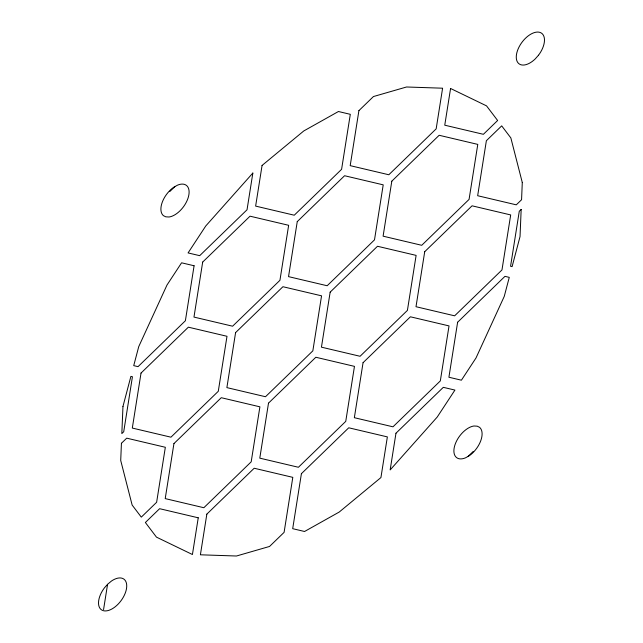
<?xml version="1.0" encoding="UTF-8"?>
<svg xmlns="http://www.w3.org/2000/svg" width="643" height="643" viewBox="0 0 643 643"><rect width="100%" height="100%" fill="white"/><g stroke="black" fill="none" stroke-linecap="round" stroke-linejoin="round"><path stroke-width="0.96" d="M103.563 609.588L107.566 584.318L111.384 581.095A19.017 10.497 -53.5 0 1 126.253 589.856A19.017 10.497 -53.5 0 1 104.544 610.906A19.017 10.497 -53.5 0 1 104.52 587.75L107.566 584.318M169.776 191.542L174.816 186.663L177.444 185.192A19.017 10.497 -53.5 0 1 188.463 196.71A19.017 10.497 -53.5 0 1 169.053 217.004L165.773 216.82L163.451 215.686A19.017 10.497 -53.5 0 1 173.763 187.25L174.816 186.663M468.184 456.337L469.237 455.75A19.017 10.497 -53.5 0 0 479.549 427.314L477.227 426.18L473.947 425.996A19.017 10.497 -53.5 0 0 454.537 446.29A19.017 10.497 -53.5 0 0 465.556 457.808L468.184 456.337L473.224 451.458M121.431 443.276L120.715 460.484L132.145 505.06L141.299 517.133L156.627 502.279L165.339 447.279L126.711 438.164L121.431 443.276M122.966 406.432L121.832 433.575L123.721 431.75L132.434 376.742L130.899 376.38L122.966 406.432M521.168 209.425L520.034 236.568L512.109 266.62L510.566 266.258L519.279 211.25L521.168 209.425M522.285 182.516L521.569 199.724L516.289 204.836L477.661 195.721L486.373 140.721L501.701 125.867L510.855 137.94L522.285 182.516M141.026 373.069L132.313 428.069L170.942 437.184L218.282 391.298L226.995 336.289L188.367 327.174L141.026 373.069M194.09 265.76L185.377 320.761L138.036 366.655L133.728 365.634L138.751 346.593L166.987 285.042L181.583 262.802L194.09 265.76M173.931 443.598L165.219 498.606L203.847 507.721L251.188 461.827L259.901 406.826L221.272 397.704L173.931 443.598M202.682 262.079L193.969 317.087L232.597 326.202L279.938 280.308L288.651 225.299L250.023 216.185L202.682 262.079M198.245 517.808L192.426 554.523L156.474 537.138L145.374 522.502L159.617 508.693L198.245 517.808M252.844 173.063L247.033 209.779L199.692 255.665L188.069 252.924L205.76 225.974L252.844 173.063M206.837 514.135L200.399 554.796L236.455 556.01L269.554 546.454L284.093 532.364L292.806 477.355L254.178 468.241L206.837 514.135M235.587 332.608L226.883 387.616L265.503 396.731L312.844 350.845L321.556 295.836L282.928 286.722L235.587 332.608M262.071 165.436L255.633 206.098L294.253 215.212L341.594 169.318L350.306 114.317L338.443 111.512L303.777 130.955L262.071 165.436M268.501 403.145L259.788 458.154L298.416 467.268L345.749 421.374L354.462 366.365L315.834 357.251L268.501 403.145M297.251 221.626L288.538 276.635L327.166 285.749L374.499 239.855L383.212 184.846L344.584 175.732L297.251 221.626M301.406 473.682L292.694 528.683L304.557 531.488L339.223 512.045L380.929 477.564L387.367 436.902L348.747 427.788L301.406 473.682M330.156 292.155L321.444 347.164L360.072 356.278L407.413 310.392L416.117 255.384L377.497 246.269L330.156 292.155M358.907 110.636L350.194 165.645L388.822 174.759L436.163 128.865L442.601 88.204L406.545 86.99L373.446 96.546L358.907 110.636M363.062 362.692L354.349 417.701L392.977 426.815L440.318 380.921L449.031 325.913L410.403 316.798L363.062 362.692M391.812 181.173L383.099 236.174L421.728 245.296L469.068 199.402L477.781 144.394L439.153 135.279L391.812 181.173M395.967 433.221L390.156 469.937L437.24 417.026L454.931 390.076L443.308 387.335L395.967 433.221M424.718 251.702L416.005 306.711L454.633 315.826L501.974 269.931L510.687 214.931L472.058 205.816L424.718 251.702M450.574 88.477L444.755 125.192L483.383 134.307L497.626 120.498L486.526 105.862L450.574 88.477M457.623 322.239L448.91 377.24L461.417 380.198L476.013 357.958L504.249 296.407L509.272 277.366L504.964 276.345L457.623 322.239M538.48 55.25L535.209 58.931A19.017 10.497 -53.5 0 1 516.321 55.828A19.017 10.497 -53.5 0 1 537.419 32.062A19.017 10.497 -53.5 0 1 538.48 55.25"/></g></svg>
